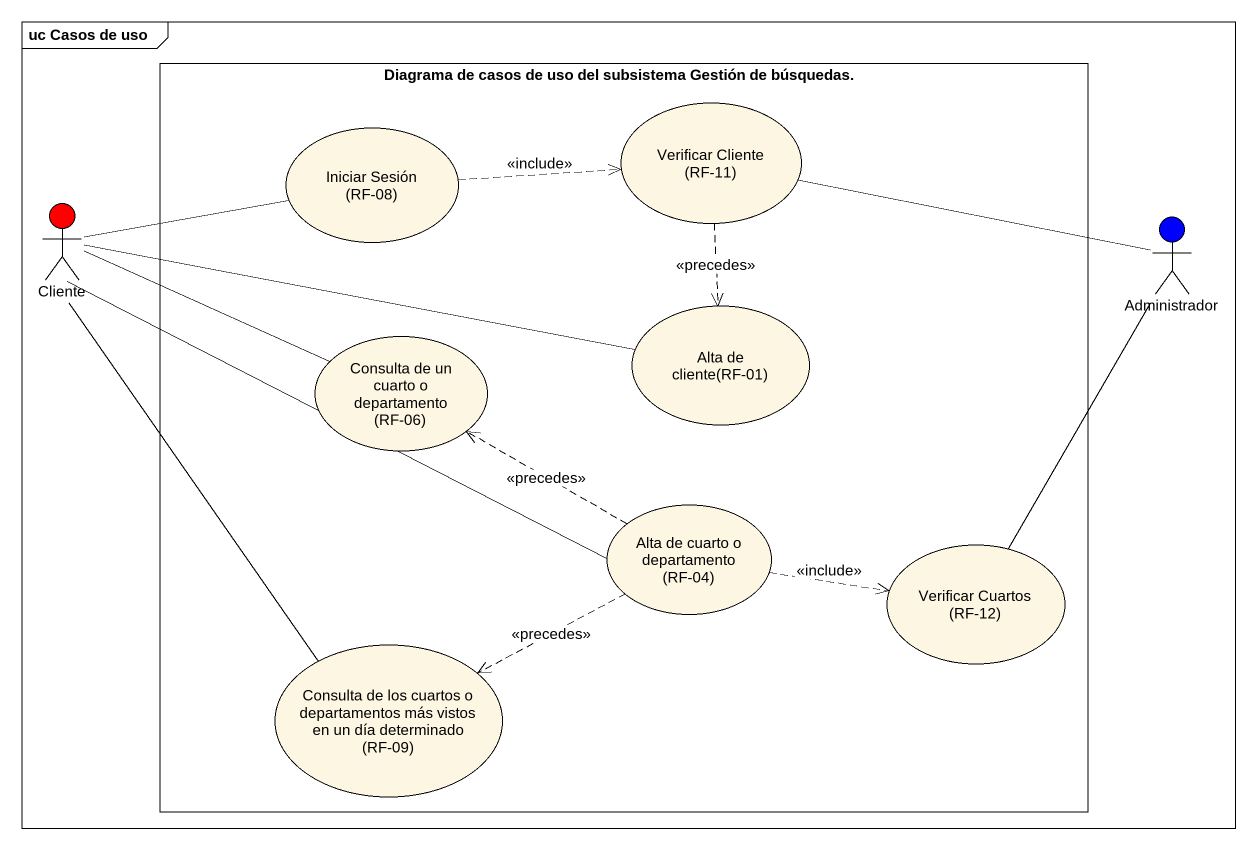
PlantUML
@startuml
mainframe uc Casos de uso
rectangle "Diagrama de casos de uso del subsistema Gestión de búsquedas." as Diagrama_de_casos_de_uso {
  usecase "Verificar Cliente (RF-11)" as Verificar_Cliente_RF_11
  usecase "Iniciar Sesión (RF-08)" as Iniciar_Sesión_RF_08
  usecase "Consulta de un cuarto o departamento (RF-06)" as Consulta_de_un_cuarto_o
  usecase "Alta de cliente(RF-01)" as Alta_de_cliente_RF_01
  usecase "Alta de cuarto o departamento (RF-04)" as Alta_de_cuarto_o
  usecase "Verificar Cuartos (RF-12)" as Verificar_Cuartos_RF_12
  usecase "Consulta de los cuartos o departamentos más vistos en un día determinado (RF-09)" as Consulta_de_los_cuartos_o
}
actor Cliente #FF0000
actor Administrador #0000FF
Verificar_Cliente_RF_11 ..> Alta_de_cliente_RF_01 : <<precedes>>
Iniciar_Sesión_RF_08 .right.> Verificar_Cliente_RF_11 : <<include>>
Cliente -right- Iniciar_Sesión_RF_08
Cliente -right- Consulta_de_un_cuarto_o
Cliente -right- Alta_de_cliente_RF_01
Cliente -right- Alta_de_cuarto_o
Cliente -- Consulta_de_los_cuartos_o
Administrador -left- Verificar_Cliente_RF_11
Administrador -- Verificar_Cuartos_RF_12
Alta_de_cuarto_o .left.> Consulta_de_un_cuarto_o : <<precedes>>
Alta_de_cuarto_o .right.> Verificar_Cuartos_RF_12 : <<include>>
Alta_de_cuarto_o .left.> Consulta_de_los_cuartos_o : <<precedes>>
@enduml
